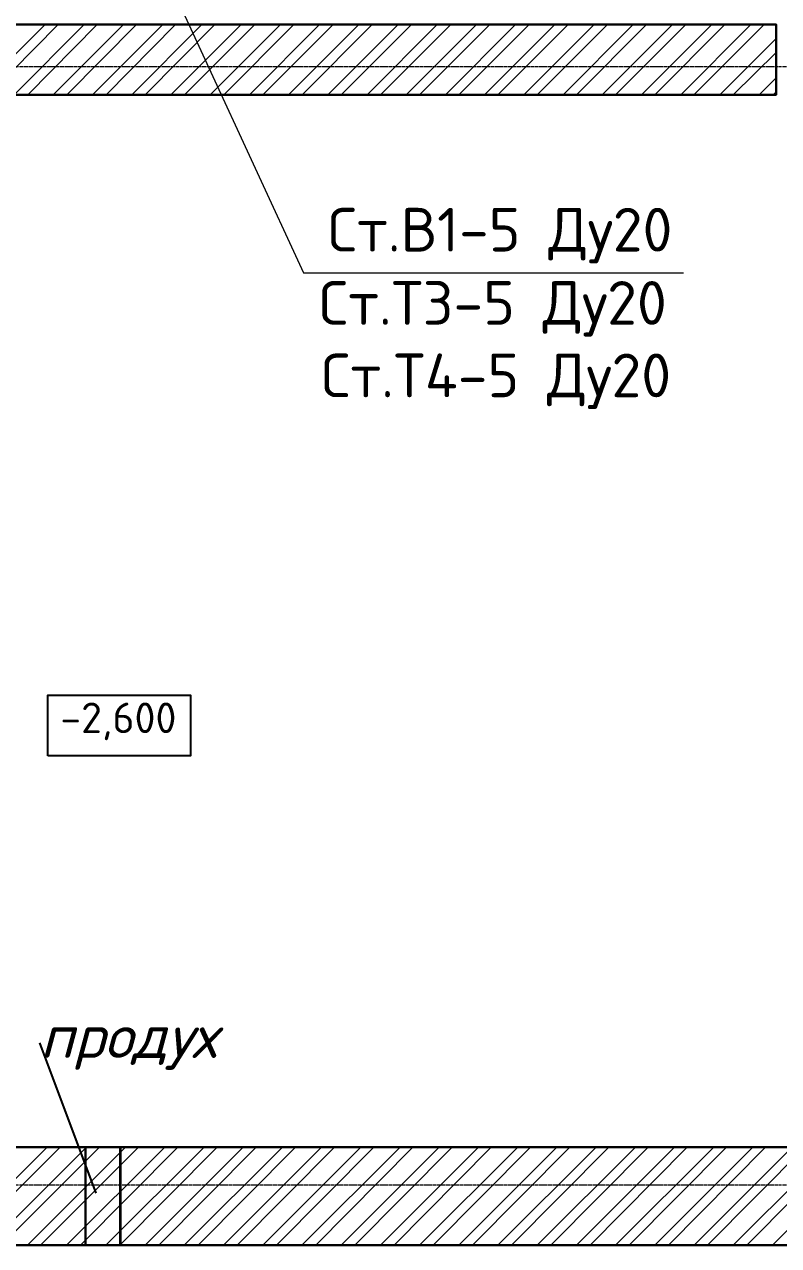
# Model space of a CAD drawing. Header units: millimetres. Extents: x -10178924 to 11692288, y -947381 to 58396.
# Drawn here: x 777327 to 781645, y -829089 to -822099 of the extents above; entities that cross this region are included whole.
import ezdxf

# ---------------------------------------------------------------- set-up
doc = ezdxf.new("R2010")
doc.units = ezdxf.units.MM
doc.linetypes.add('осевая', pattern=[50.8, 31.75, -6.35, 6.35, -6.35])
for name, color, linetype, true_color in [('PDF _Отметки', 7, 'Continuous', 0x7f9fff), ('PDF _Размеры осевые', 7, 'Continuous', 0x5d6970), ('PDF _штриховка', 7, 'Continuous', 0x95834a)]:
    doc.layers.add(name, color=color, linetype=linetype, true_color=true_color)
for name, color, linetype in [('PDF _перегородки нов.', 7, 'Continuous'), ('PDF _Стены внутр.1', 7, 'Continuous'), ('PDF _Стены.1', 7, 'Continuous'), ('Стены внутр.1', 7, 'Continuous')]:
    doc.layers.add(name, color=color, linetype=linetype)
for name, color, linetype, lineweight in [('PDF _Текст', 7, 'Continuous', 5), ('перегородки нов.', 112, 'Continuous', 30), ('Размеры осевые', 153, 'Continuous', 9), ('Стены.1', 7, 'Continuous', 25), ('Текст 0.09', 250, 'Continuous', 5), ('ШТРИХОВКА', 252, 'Continuous', 15)]:
    doc.layers.add(name, color=color, linetype=linetype, lineweight=lineweight)
doc.styles.add('PDF ISOCPEUR', font='isocpeur.ttf')
doc.styles.add('НТПИ_ТИ', font='isocpeui.ttf', dxfattribs={"height": 250})

# ---------------------------------------------------------------- blocks, each defined once
blk = doc.blocks.new('A$C5282721b')
at = {"layer": 'ШТРИХОВКА', "ltscale": 100, "true_color": 0x000000, "transparency": 33554687}
h = blk.add_hatch(dxfattribs=at)
h.set_pattern_fill('ANSI31', color=18, scale=50)
h.set_pattern_definition([(45, (-79853.19, 25128.16), (-112.2532, 112.2532), [])])
h.paths.add_polyline_path([(5440.998, -31868.119), (-7386.275, -31868.119), (-7386.275, -48296.478), (61378.75, -48296.478), (61378.75, -31842.839), (41035.118, -31842.839), (41035.118, -31656.036), (40796.248, -31656.036), (40796.248, -31842.839), (40629.962, -31842.839), (40629.962, -31942.839), (40605.14, -34348.621), (40629.93, -32405.355), (39128.581, -32429.908), (40629.962, -32402.839), (40629.675, -32155.326), (39132.149, -32179.816), (39135.64, -31968.17), (38886.085, -31968.17), (38879.867, -32433.975), (40623.548, -32405.459), (40553.111, -38427.181), (40243.01, -38425.516), (40241.748, -38827.97), (43340.219, -38835.027), (43340.219, -38442.147), (40953.116, -38429.329), (41029.994, -32402.839), (54378.974, -32402.839), (54378.974, -35923.465), (54778.974, -35923.465), (54778.974, -32402.839), (60818.75, -32402.839), (60818.75, -41309.464), (60472.291, -41309.464), (60472.291, -41709.464), (60818.75, -41709.464), (60818.75, -47736.478), (44025.201, -47736.478), (44013.125, -46167.929), (43613.137, -46171.008), (43625.189, -47736.478), (27189.462, -47736.478), (27189.462, -44565.139), (26789.462, -44565.139), (26789.462, -47736.478), (10401.743, -47736.478), (10394.408, -46134.647), (9994.404, -46134.678), (10001.739, -47736.478), (-6826.275, -47736.478), (-6826.275, -41729.869), (-6530.734, -41731.097), (-6529.072, -41331.1), (-6826.275, -41329.865), (-6826.275, -32428.119), (-762.705, -32428.119), (-770.891, -36004.088), (-370.903, -36005.35), (-362.703, -32428.119), (5640.998, -32428.119), (5640.998, -31868.119)])
h.paths.add_polyline_path([(3584.804, -41373.023), (3584.804, -41773.13), (9973.974, -41799.679), (9987.536, -44634.678), (10387.54, -44634.678), (10372.735, -41401.332)], flags=17)
h.paths.add_polyline_path([(2513.142, -41768.578), (2514.803, -41368.779), (-383.184, -41356.638), (-371.114, -37407.013), (-774.123, -37406.088), (-783.181, -41354.976), (-5508.242, -41335.314), (-5509.901, -41734.604)], flags=17)
h = blk.add_hatch(dxfattribs=at)
h.set_pattern_fill('ANSI31', color=18, scale=50)
h.set_pattern_definition([(45, (-81439.85, -10657.2), (-112.2532, 112.2532), [])])
h.paths.add_polyline_path([(43589.43, -43091.789), (43989.442, -43091.789), (43978.799, -41709.464), (59272.291, -41709.464), (59272.291, -41309.464), (54778.974, -41309.464), (54778.974, -37367.72), (54379.879, -37367.72), (54378.974, -41309.464), (43575.708, -41309.464)])
h.paths.add_polyline_path([(43998.193, -44162.264), (43598.195, -44162.406), (43603.498, -44917.161), (44003.486, -44916.003)])
at = {"layer": 'перегородки нов.', "color": 18, "ltscale": 100, "true_color": 0x000000, "transparency": 33554687}
for p, q in [((55318.75, -48296.478), (55318.75, -47736.478)), ((55518.75, -48296.478), (55518.75, -47736.478))]:
    blk.add_line(p, q, dxfattribs=at)
at = {"layer": 'Размеры осевые', "color": 251, "linetype": 'осевая', "ltscale": 0.5, "transparency": 33554687}
for p, q in [((-9750, -41550), (62308.109, -41550)), ((-9750, -47950), (62308.109, -47950))]:
    blk.add_line(p, q, dxfattribs=at)
at = {"layer": 'Стены внутр.1', "color": 18, "linetype": 'Continuous', "true_color": 0x000000, "transparency": 33554687}
blk.add_line((59272.291, -41309.464), (59272.291, -41709.464), dxfattribs=at)
blk.add_line((59272.291, -41309.464), (59272.291, -41709.464), dxfattribs=at)
at = {"layer": 'Стены внутр.1', "color": 18, "linetype": 'Continuous', "true_color": 0x000000, "transparency": 33554687, "flags": 128}
for points in [[(59272.291, -41309.464), (54778.974, -41309.464)], [(43978.799, -41709.464), (59272.291, -41709.464)]]:
    blk.add_lwpolyline(points, dxfattribs=at)
at = {"layer": 'Стены.1', "color": 18, "linetype": 'Continuous', "true_color": 0x000000, "transparency": 33554687, "flags": 128}
for points in [[(60818.75, -47736.478), (44025.201, -47736.478)], [(61378.75, -48296.478), (44025.201, -48296.478)]]:
    blk.add_lwpolyline(points, dxfattribs=at)
at = {"layer": 'Текст 0.09', "linetype": 'ByBlock', "lineweight": -2, "ltscale": 100, "transparency": 33554687}
blk.add_line((55056.197, -47137.146), (55056.557, -47137.146), dxfattribs=at)
blk.add_line((55056.197, -47137.146), (55056.557, -47137.146), dxfattribs=at)
blk.add_lwpolyline([(55378.676, -47999.418), (55056.197, -47137.146)], dxfattribs=at)
blk.add_lwpolyline([(55378.676, -47999.418), (55056.197, -47137.146)], dxfattribs=at)
at = {"layer": 'Текст 0.09', "ltscale": 100, "transparency": 33554687}
blk.add_solid([(55378.704, -47999.407), (55378.739, -47999.586), (55378.648, -47999.428)], dxfattribs=at)
blk.add_solid([(55378.704, -47999.407), (55378.739, -47999.586), (55378.648, -47999.428)], dxfattribs=at)
at = {"layer": 'Текст 0.09', "color": 7, "ltscale": 100, "transparency": 33554687, "insert": (55056.647, -46974.646), "char_height": 250, "attachment_point": 1, "style": 'НТПИ_ТИ'}
blk.add_mtext('продух', dxfattribs=at)
blk.add_mtext('продух', dxfattribs=at)

msp = doc.modelspace()

# ---------------------------------------------------------------- linework, layer by layer
at = {"layer": 'PDF _Отметки', "lineweight": 25}
msp.add_lwpolyline([(777460, -826286.4), (777460, -825939.3), (778277, -825939.3), (778277, -826286.4)], close=True, dxfattribs=at)
at = {"layer": 'PDF _перегородки нов.', "lineweight": 30}
for points in [[(777675.9, -829088.9), (777675.9, -828525.9)], [(777874.9, -829088.9), (777874.9, -828525.9)]]:
    msp.add_lwpolyline(points, dxfattribs=at)
at = {"layer": 'PDF _Размеры осевые', "lineweight": 9}
for points in [[(777328.8, -822340.9), (777345.7, -822340.9), (777349.9, -822340.9)], [(777354.2, -822340.9), (777371.1, -822340.9), (777375.3, -822340.9)], [(777379.6, -822340.9), (777396.5, -822340.9), (777400.7, -822340.9)], [(777405, -822340.9), (777421.9, -822340.9), (777426.1, -822340.9)], [(777430.4, -822340.9), (777447.3, -822340.9), (777451.5, -822340.9)], [(777455.8, -822340.9), (777472.7, -822340.9), (777476.9, -822340.9)], [(777481.2, -822340.9), (777498.1, -822340.9), (777502.3, -822340.9)], [(777506.6, -822340.9), (777523.5, -822340.9), (777527.7, -822340.9)], [(777532, -822340.9), (777548.9, -822340.9), (777553.1, -822340.9)], [(777557.4, -822340.9), (777574.3, -822340.9), (777578.5, -822340.9)], [(777582.8, -822340.9), (777599.7, -822340.9), (777603.9, -822340.9)], [(777608.2, -822340.9), (777625.1, -822340.9), (777629.3, -822340.9)], [(777633.6, -822340.9), (777650.5, -822340.9), (777654.7, -822340.9)], [(777659, -822340.9), (777675.9, -822340.9), (777680.1, -822340.9)], [(777684.4, -822340.9), (777701.3, -822340.9), (777705.5, -822340.9)], [(777709.8, -822340.9), (777726.7, -822340.9), (777730.9, -822340.9)], [(777735.2, -822340.9), (777752.1, -822340.9), (777756.3, -822340.9)], [(777760.6, -822340.9), (777777.5, -822340.9), (777781.7, -822340.9)], [(777786, -822340.9), (777802.9, -822340.9), (777807.1, -822340.9)], [(777811.4, -822340.9), (777828.3, -822340.9), (777832.5, -822340.9)], [(777836.8, -822340.9), (777853.7, -822340.9), (777857.9, -822340.9)], [(777862.2, -822340.9), (777879.1, -822340.9), (777883.3, -822340.9)], [(777887.6, -822340.9), (777904.5, -822340.9), (777908.7, -822340.9)], [(777913, -822340.9), (777929.9, -822340.9), (777934.1, -822340.9)], [(777938.4, -822340.9), (777955.3, -822340.9), (777959.5, -822340.9)], [(777963.8, -822340.9), (777980.7, -822340.9), (777984.9, -822340.9)], [(777989.2, -822340.9), (778006.1, -822340.9), (778010.3, -822340.9)], [(778014.6, -822340.9), (778031.5, -822340.9), (778035.7, -822340.9)], [(778040, -822340.9), (778056.9, -822340.9), (778061.1, -822340.9)], [(778065.4, -822340.9), (778082.3, -822340.9), (778086.5, -822340.9)], [(778090.8, -822340.9), (778107.7, -822340.9), (778111.9, -822340.9)], [(778116.2, -822340.9), (778133.1, -822340.9), (778137.3, -822340.9)], [(778141.6, -822340.9), (778158.5, -822340.9), (778162.7, -822340.9)], [(778167, -822340.9), (778183.9, -822340.9), (778188.1, -822340.9)], [(778192.4, -822340.9), (778209.3, -822340.9), (778213.5, -822340.9)], [(778217.8, -822340.9), (778234.7, -822340.9), (778238.9, -822340.9)], [(778243.2, -822340.9), (778260.1, -822340.9), (778264.3, -822340.9)], [(778268.6, -822340.9), (778285.5, -822340.9), (778289.7, -822340.9)], [(778294, -822340.9), (778310.9, -822340.9), (778315.1, -822340.9)], [(778319.4, -822340.9), (778336.3, -822340.9), (778340.5, -822340.9)], [(778344.8, -822340.9), (778361.7, -822340.9), (778366, -822340.9)], [(778370.2, -822340.9), (778387.1, -822340.9), (778391.3, -822340.9)], [(778395.6, -822340.9), (778412.5, -822340.9), (778416.7, -822340.9)], [(778421, -822340.9), (778437.9, -822340.9), (778442.1, -822340.9)], [(778446.4, -822340.9), (778463.3, -822340.9), (778467.5, -822340.9)], [(778471.8, -822340.9), (778488.7, -822340.9), (778493, -822340.9)], [(778497.2, -822340.9), (778514.1, -822340.9), (778518.3, -822340.9)], [(778522.6, -822340.9), (778539.5, -822340.9), (778543.7, -822340.9)], [(778548, -822340.9), (778564.9, -822340.9), (778569.1, -822340.9)], [(778573.4, -822340.9), (778590.3, -822340.9), (778594.6, -822340.9)], [(778598.8, -822340.9), (778615.7, -822340.9), (778620, -822340.9)], [(778624.2, -822340.9), (778641.1, -822340.9), (778645.3, -822340.9)], [(778649.6, -822340.9), (778666.5, -822340.9), (778670.7, -822340.9)], [(778675, -822340.9), (778691.9, -822340.9), (778696.1, -822340.9)], [(778700.4, -822340.9), (778717.3, -822340.9), (778721.6, -822340.9)], [(778725.8, -822340.9), (778742.7, -822340.9), (778747, -822340.9)], [(778751.2, -822340.9), (778768.1, -822340.9), (778772.3, -822340.9)], [(778776.6, -822340.9), (778793.5, -822340.9), (778797.8, -822340.9)], [(778802, -822340.9), (778818.9, -822340.9), (778823.2, -822340.9)], [(778827.4, -822340.9), (778844.3, -822340.9), (778848.6, -822340.9)], [(778852.8, -822340.9), (778869.7, -822340.9), (778874, -822340.9)], [(778878.2, -822340.9), (778895.1, -822340.9), (778899.3, -822340.9)], [(778903.6, -822340.9), (778920.5, -822340.9), (778924.8, -822340.9)], [(778929, -822340.9), (778945.9, -822340.9), (778950.2, -822340.9)], [(778954.4, -822340.9), (778971.3, -822340.9), (778975.6, -822340.9)], [(778979.8, -822340.9), (778996.7, -822340.9), (779001, -822340.9)], [(779005.2, -822340.9), (779022.1, -822340.9), (779026.4, -822340.9)], [(779030.6, -822340.9), (779047.5, -822340.9), (779051.8, -822340.9)], [(779056, -822340.9), (779072.9, -822340.9), (779077.2, -822340.9)], [(779081.4, -822340.9), (779098.3, -822340.9), (779102.6, -822340.9)], [(779106.8, -822340.9), (779123.7, -822340.9), (779128, -822340.9)], [(779132.2, -822340.9), (779149.1, -822340.9), (779153.4, -822340.9)], [(779157.6, -822340.9), (779174.5, -822340.9), (779178.8, -822340.9)], [(779183, -822340.9), (779199.9, -822340.9), (779204.2, -822340.9)], [(779208.4, -822340.9), (779225.3, -822340.9), (779229.6, -822340.9)], [(779233.8, -822340.9), (779250.7, -822340.9), (779255, -822340.9)], [(779259.2, -822340.9), (779276.1, -822340.9), (779280.4, -822340.9)], [(779284.6, -822340.9), (779301.5, -822340.9), (779305.8, -822340.9)], [(779310, -822340.9), (779326.9, -822340.9), (779331.2, -822340.9)], [(779335.4, -822340.9), (779352.3, -822340.9), (779356.6, -822340.9)], [(779360.8, -822340.9), (779377.7, -822340.9), (779382, -822340.9)], [(779386.2, -822340.9), (779403.1, -822340.9), (779407.4, -822340.9)], [(779411.6, -822340.9), (779428.5, -822340.9), (779432.8, -822340.9)], [(779437, -822340.9), (779453.9, -822340.9), (779458.2, -822340.9)], [(779462.4, -822340.9), (779479.3, -822340.9), (779483.6, -822340.9)], [(779487.8, -822340.9), (779504.7, -822340.9), (779509, -822340.9)], [(779513.2, -822340.9), (779530.1, -822340.9), (779534.4, -822340.9)], [(779538.6, -822340.9), (779555.5, -822340.9), (779559.8, -822340.9)], [(779564, -822340.9), (779580.9, -822340.9), (779585.2, -822340.9)], [(779589.4, -822340.9), (779606.3, -822340.9), (779610.6, -822340.9)], [(779614.8, -822340.9), (779631.7, -822340.9), (779636, -822340.9)], [(779640.2, -822340.9), (779657.1, -822340.9), (779661.4, -822340.9)], [(779665.6, -822340.9), (779682.5, -822340.9), (779686.8, -822340.9)], [(779691, -822340.9), (779707.9, -822340.9), (779712.2, -822340.9)], [(779716.4, -822340.9), (779733.3, -822340.9), (779737.6, -822340.9)], [(779741.8, -822340.9), (779758.7, -822340.9), (779763, -822340.9)], [(779767.2, -822340.9), (779784.1, -822340.9), (779788.4, -822340.9)], [(779792.6, -822340.9), (779809.5, -822340.9), (779813.8, -822340.9)], [(779818, -822340.9), (779834.9, -822340.9), (779839.2, -822340.9)], [(779843.4, -822340.9), (779860.3, -822340.9), (779864.6, -822340.9)], [(779868.8, -822340.9), (779885.7, -822340.9), (779890, -822340.9)], [(779894.2, -822340.9), (779911.1, -822340.9), (779915.4, -822340.9)], [(779919.6, -822340.9), (779936.5, -822340.9), (779940.8, -822340.9)], [(779945, -822340.9), (779961.9, -822340.9), (779966.2, -822340.9)], [(779970.4, -822340.9), (779987.3, -822340.9), (779991.6, -822340.9)], [(779995.8, -822340.9), (780012.7, -822340.9), (780017, -822340.9)], [(780021.2, -822340.9), (780038.1, -822340.9), (780042.4, -822340.9)], [(780046.6, -822340.9), (780063.5, -822340.9), (780067.8, -822340.9)], [(780072, -822340.9), (780088.9, -822340.9), (780093.2, -822340.9)], [(780097.4, -822340.9), (780114.3, -822340.9), (780118.6, -822340.9)], [(780122.8, -822340.9), (780139.7, -822340.9), (780144, -822340.9)], [(780148.2, -822340.9), (780165.1, -822340.9), (780169.4, -822340.9)], [(780173.6, -822340.9), (780190.5, -822340.9), (780194.8, -822340.9)], [(780199, -822340.9), (780215.9, -822340.9), (780220.2, -822340.9)], [(780224.4, -822340.9), (780241.3, -822340.9), (780245.6, -822340.9)], [(780249.8, -822340.9), (780266.7, -822340.9), (780271, -822340.9)], [(780275.2, -822340.9), (780292.1, -822340.9), (780296.4, -822340.9)], [(780300.6, -822340.9), (780317.5, -822340.9), (780321.8, -822340.9)], [(780326, -822340.9), (780342.9, -822340.9), (780347.2, -822340.9)], [(780351.4, -822340.9), (780368.3, -822340.9), (780372.6, -822340.9)], [(780376.8, -822340.9), (780393.7, -822340.9), (780398, -822340.9)], [(780402.2, -822340.9), (780419.1, -822340.9), (780423.4, -822340.9)], [(780427.6, -822340.9), (780444.5, -822340.9), (780448.8, -822340.9)], [(780453, -822340.9), (780469.9, -822340.9), (780474.2, -822340.9)], [(780478.4, -822340.9), (780495.3, -822340.9), (780499.6, -822340.9)], [(780503.8, -822340.9), (780520.7, -822340.9), (780525, -822340.9)], [(780529.2, -822340.9), (780546.1, -822340.9), (780550.4, -822340.9)], [(780554.6, -822340.9), (780571.5, -822340.9), (780575.8, -822340.9)], [(780580, -822340.9), (780596.9, -822340.9), (780601.2, -822340.9)], [(780605.4, -822340.9), (780622.3, -822340.9), (780626.6, -822340.9)], [(780630.8, -822340.9), (780647.7, -822340.9), (780652, -822340.9)], [(780656.2, -822340.9), (780673.1, -822340.9), (780677.4, -822340.9)], [(780681.6, -822340.9), (780698.5, -822340.9), (780702.8, -822340.9)], [(780707, -822340.9), (780723.9, -822340.9), (780728.2, -822340.9)], [(780732.4, -822340.9), (780749.3, -822340.9), (780753.6, -822340.9)], [(780757.8, -822340.9), (780774.7, -822340.9), (780779, -822340.9)], [(780783.2, -822340.9), (780800.1, -822340.9), (780804.4, -822340.9)], [(780808.6, -822340.9), (780825.5, -822340.9), (780829.8, -822340.9)], [(780834, -822340.9), (780850.9, -822340.9), (780855.2, -822340.9)], [(780859.4, -822340.9), (780876.3, -822340.9), (780880.6, -822340.9)], [(780884.8, -822340.9), (780901.7, -822340.9), (780906, -822340.9)], [(780910.2, -822340.9), (780927.1, -822340.9), (780931.4, -822340.9)], [(780935.6, -822340.9), (780952.5, -822340.9), (780956.8, -822340.9)], [(780961, -822340.9), (780977.9, -822340.9), (780982.2, -822340.9)], [(780986.4, -822340.9), (781003.3, -822340.9), (781007.6, -822340.9)], [(781011.8, -822340.9), (781028.7, -822340.9), (781033, -822340.9)], [(781037.2, -822340.9), (781054.1, -822340.9), (781058.4, -822340.9)], [(781062.6, -822340.9), (781079.5, -822340.9), (781083.8, -822340.9)], [(781088, -822340.9), (781104.9, -822340.9), (781109.2, -822340.9)], [(781113.4, -822340.9), (781130.3, -822340.9), (781134.6, -822340.9)], [(781138.8, -822340.9), (781155.7, -822340.9), (781160, -822340.9)], [(781164.2, -822340.9), (781181.1, -822340.9), (781185.4, -822340.9)], [(781189.6, -822340.9), (781206.5, -822340.9), (781210.8, -822340.9)], [(781215, -822340.9), (781231.9, -822340.9), (781236.2, -822340.9)], [(781240.4, -822340.9), (781257.3, -822340.9), (781261.6, -822340.9)], [(781265.8, -822340.9), (781282.7, -822340.9), (781287, -822340.9)], [(781291.2, -822340.9), (781308.1, -822340.9), (781312.4, -822340.9)], [(781316.6, -822340.9), (781333.5, -822340.9), (781337.8, -822340.9)], [(781342, -822340.9), (781358.9, -822340.9), (781363.2, -822340.9)], [(781367.4, -822340.9), (781384.3, -822340.9), (781388.6, -822340.9)], [(781392.8, -822340.9), (781409.7, -822340.9), (781414, -822340.9)], [(781418.2, -822340.9), (781435.1, -822340.9), (781439.4, -822340.9)], [(781443.6, -822340.9), (781460.5, -822340.9), (781464.8, -822340.9)], [(781469, -822340.9), (781485.9, -822340.9), (781490.2, -822340.9)], [(781494.4, -822340.9), (781511.3, -822340.9), (781515.6, -822340.9)], [(781519.8, -822340.9), (781536.7, -822340.9), (781541, -822340.9)], [(781545.2, -822340.9), (781562.1, -822340.9), (781566.4, -822340.9)], [(781570.6, -822340.9), (781587.5, -822340.9), (781591.8, -822340.9)], [(781596, -822340.9), (781612.9, -822340.9), (781617.2, -822340.9)], [(781621.4, -822340.9), (781638.3, -822340.9), (781642.6, -822340.9)], [(777328.8, -828741.8), (777345.7, -828741.8), (777349.9, -828741.8)], [(777354.2, -828741.8), (777371.1, -828741.8), (777375.3, -828741.8)], [(777379.6, -828741.8), (777396.5, -828741.8), (777400.7, -828741.8)], [(777405, -828741.8), (777421.9, -828741.8), (777426.1, -828741.8)], [(777430.4, -828741.8), (777447.3, -828741.8), (777451.5, -828741.8)], [(777455.8, -828741.8), (777472.7, -828741.8), (777476.9, -828741.8)], [(777481.2, -828741.8), (777498.1, -828741.8), (777502.3, -828741.8)], [(777506.6, -828741.8), (777523.5, -828741.8), (777527.7, -828741.8)], [(777532, -828741.8), (777548.9, -828741.8), (777553.1, -828741.8)], [(777557.4, -828741.8), (777574.3, -828741.8), (777578.5, -828741.8)], [(777582.8, -828741.8), (777599.7, -828741.8), (777603.9, -828741.8)], [(777608.2, -828741.8), (777625.1, -828741.8), (777629.3, -828741.8)], [(777633.6, -828741.8), (777650.5, -828741.8), (777654.7, -828741.8)], [(777659, -828741.8), (777675.9, -828741.8), (777680.1, -828741.8)], [(777684.4, -828741.8), (777701.3, -828741.8), (777705.5, -828741.8)], [(777709.8, -828741.8), (777726.7, -828741.8), (777730.9, -828741.8)], [(777735.2, -828741.8), (777752.1, -828741.8), (777756.3, -828741.8)], [(777760.6, -828741.8), (777777.5, -828741.8), (777781.7, -828741.8)], [(777786, -828741.8), (777802.9, -828741.8), (777807.1, -828741.8)], [(777811.4, -828741.8), (777828.3, -828741.8), (777832.5, -828741.8)], [(777836.8, -828741.8), (777853.7, -828741.8), (777857.9, -828741.8)], [(777862.2, -828741.8), (777879.1, -828741.8), (777883.3, -828741.8)], [(777887.6, -828741.8), (777904.5, -828741.8), (777908.7, -828741.8)], [(777913, -828741.8), (777929.9, -828741.8), (777934.1, -828741.8)], [(777938.4, -828741.8), (777955.3, -828741.8), (777959.5, -828741.8)], [(777963.8, -828741.8), (777980.7, -828741.8), (777984.9, -828741.8)], [(777989.2, -828741.8), (778006.1, -828741.8), (778010.3, -828741.8)], [(778014.6, -828741.8), (778031.5, -828741.8), (778035.7, -828741.8)], [(778040, -828741.8), (778056.9, -828741.8), (778061.1, -828741.8)], [(778065.4, -828741.8), (778082.3, -828741.8), (778086.5, -828741.8)], [(778090.8, -828741.8), (778107.7, -828741.8), (778111.9, -828741.8)], [(778116.2, -828741.8), (778133.1, -828741.8), (778137.3, -828741.8)], [(778141.6, -828741.8), (778158.5, -828741.8), (778162.7, -828741.8)], [(778167, -828741.8), (778183.9, -828741.8), (778188.1, -828741.8)], [(778192.4, -828741.8), (778209.3, -828741.8), (778213.5, -828741.8)], [(778217.8, -828741.8), (778234.7, -828741.8), (778238.9, -828741.8)], [(778243.2, -828741.8), (778260.1, -828741.8), (778264.3, -828741.8)], [(778268.6, -828741.8), (778285.5, -828741.8), (778289.7, -828741.8)], [(778294, -828741.8), (778310.9, -828741.8), (778315.1, -828741.8)], [(778319.4, -828741.8), (778336.3, -828741.8), (778340.5, -828741.8)], [(778344.8, -828741.8), (778361.7, -828741.8), (778366, -828741.8)], [(778370.2, -828741.8), (778387.1, -828741.8), (778391.3, -828741.8)], [(778395.6, -828741.8), (778412.5, -828741.8), (778416.7, -828741.8)], [(778421, -828741.8), (778437.9, -828741.8), (778442.1, -828741.8)], [(778446.4, -828741.8), (778463.3, -828741.8), (778467.5, -828741.8)], [(778471.8, -828741.8), (778488.7, -828741.8), (778493, -828741.8)], [(778497.2, -828741.8), (778514.1, -828741.8), (778518.3, -828741.8)], [(778522.6, -828741.8), (778539.5, -828741.8), (778543.7, -828741.8)], [(778548, -828741.8), (778564.9, -828741.8), (778569.1, -828741.8)], [(778573.4, -828741.8), (778590.3, -828741.8), (778594.6, -828741.8)], [(778598.8, -828741.8), (778615.7, -828741.8), (778620, -828741.8)], [(778624.2, -828741.8), (778641.1, -828741.8), (778645.3, -828741.8)], [(778649.6, -828741.8), (778666.5, -828741.8), (778670.7, -828741.8)], [(778675, -828741.8), (778691.9, -828741.8), (778696.1, -828741.8)], [(778700.4, -828741.8), (778717.3, -828741.8), (778721.6, -828741.8)], [(778725.8, -828741.8), (778742.7, -828741.8), (778747, -828741.8)], [(778751.2, -828741.8), (778768.1, -828741.8), (778772.3, -828741.8)], [(778776.6, -828741.8), (778793.5, -828741.8), (778797.8, -828741.8)], [(778802, -828741.8), (778818.9, -828741.8), (778823.2, -828741.8)], [(778827.4, -828741.8), (778844.3, -828741.8), (778848.6, -828741.8)], [(778852.8, -828741.8), (778869.7, -828741.8), (778874, -828741.8)], [(778878.2, -828741.8), (778895.1, -828741.8), (778899.3, -828741.8)], [(778903.6, -828741.8), (778920.5, -828741.8), (778924.8, -828741.8)], [(778929, -828741.8), (778945.9, -828741.8), (778950.2, -828741.8)], [(778954.4, -828741.8), (778971.3, -828741.8), (778975.6, -828741.8)], [(778979.8, -828741.8), (778996.7, -828741.8), (779001, -828741.8)], [(779005.2, -828741.8), (779022.1, -828741.8), (779026.4, -828741.8)], [(779030.6, -828741.8), (779047.5, -828741.8), (779051.8, -828741.8)], [(779056, -828741.8), (779072.9, -828741.8), (779077.2, -828741.8)], [(779081.4, -828741.8), (779098.3, -828741.8), (779102.6, -828741.8)], [(779106.8, -828741.8), (779123.7, -828741.8), (779128, -828741.8)], [(779132.2, -828741.8), (779149.1, -828741.8), (779153.4, -828741.8)], [(779157.6, -828741.8), (779174.5, -828741.8), (779178.8, -828741.8)], [(779183, -828741.8), (779199.9, -828741.8), (779204.2, -828741.8)], [(779208.4, -828741.8), (779225.3, -828741.8), (779229.6, -828741.8)], [(779233.8, -828741.8), (779250.7, -828741.8), (779255, -828741.8)], [(779259.2, -828741.8), (779276.1, -828741.8), (779280.4, -828741.8)], [(779284.6, -828741.8), (779301.5, -828741.8), (779305.8, -828741.8)], [(779310, -828741.8), (779326.9, -828741.8), (779331.2, -828741.8)], [(779335.4, -828741.8), (779352.3, -828741.8), (779356.6, -828741.8)], [(779360.8, -828741.8), (779377.7, -828741.8), (779382, -828741.8)], [(779386.2, -828741.8), (779403.1, -828741.8), (779407.4, -828741.8)], [(779411.6, -828741.8), (779428.5, -828741.8), (779432.8, -828741.8)], [(779437, -828741.8), (779453.9, -828741.8), (779458.2, -828741.8)], [(779462.4, -828741.8), (779479.3, -828741.8), (779483.6, -828741.8)], [(779487.8, -828741.8), (779504.7, -828741.8), (779509, -828741.8)], [(779513.2, -828741.8), (779530.1, -828741.8), (779534.4, -828741.8)], [(779538.6, -828741.8), (779555.5, -828741.8), (779559.8, -828741.8)], [(779564, -828741.8), (779580.9, -828741.8), (779585.2, -828741.8)], [(779589.4, -828741.8), (779606.3, -828741.8), (779610.6, -828741.8)], [(779614.8, -828741.8), (779631.7, -828741.8), (779636, -828741.8)], [(779640.2, -828741.8), (779657.1, -828741.8), (779661.4, -828741.8)], [(779665.6, -828741.8), (779682.5, -828741.8), (779686.8, -828741.8)], [(779691, -828741.8), (779707.9, -828741.8), (779712.2, -828741.8)], [(779716.4, -828741.8), (779733.3, -828741.8), (779737.6, -828741.8)], [(779741.8, -828741.8), (779758.7, -828741.8), (779763, -828741.8)], [(779767.2, -828741.8), (779784.1, -828741.8), (779788.4, -828741.8)], [(779792.6, -828741.8), (779809.5, -828741.8), (779813.8, -828741.8)], [(779818, -828741.8), (779834.9, -828741.8), (779839.2, -828741.8)], [(779843.4, -828741.8), (779860.3, -828741.8), (779864.6, -828741.8)], [(779868.8, -828741.8), (779885.7, -828741.8), (779890, -828741.8)], [(779894.2, -828741.8), (779911.1, -828741.8), (779915.4, -828741.8)], [(779919.6, -828741.8), (779936.5, -828741.8), (779940.8, -828741.8)], [(779945, -828741.8), (779961.9, -828741.8), (779966.2, -828741.8)], [(779970.4, -828741.8), (779987.3, -828741.8), (779991.6, -828741.8)], [(779995.8, -828741.8), (780012.7, -828741.8), (780017, -828741.8)], [(780021.2, -828741.8), (780038.1, -828741.8), (780042.4, -828741.8)], [(780046.6, -828741.8), (780063.5, -828741.8), (780067.8, -828741.8)], [(780072, -828741.8), (780088.9, -828741.8), (780093.2, -828741.8)], [(780097.4, -828741.8), (780114.3, -828741.8), (780118.6, -828741.8)], [(780122.8, -828741.8), (780139.7, -828741.8), (780144, -828741.8)], [(780148.2, -828741.8), (780165.1, -828741.8), (780169.4, -828741.8)], [(780173.6, -828741.8), (780190.5, -828741.8), (780194.8, -828741.8)], [(780199, -828741.8), (780215.9, -828741.8), (780220.2, -828741.8)], [(780224.4, -828741.8), (780241.3, -828741.8), (780245.6, -828741.8)], [(780249.8, -828741.8), (780266.7, -828741.8), (780271, -828741.8)], [(780275.2, -828741.8), (780292.1, -828741.8), (780296.4, -828741.8)], [(780300.6, -828741.8), (780317.5, -828741.8), (780321.8, -828741.8)], [(780326, -828741.8), (780342.9, -828741.8), (780347.2, -828741.8)], [(780351.4, -828741.8), (780368.3, -828741.8), (780372.6, -828741.8)], [(780376.8, -828741.8), (780393.7, -828741.8), (780398, -828741.8)], [(780402.2, -828741.8), (780419.1, -828741.8), (780423.4, -828741.8)], [(780427.6, -828741.8), (780444.5, -828741.8), (780448.8, -828741.8)], [(780453, -828741.8), (780469.9, -828741.8), (780474.2, -828741.8)], [(780478.4, -828741.8), (780495.3, -828741.8), (780499.6, -828741.8)], [(780503.8, -828741.8), (780520.7, -828741.8), (780525, -828741.8)], [(780529.2, -828741.8), (780546.1, -828741.8), (780550.4, -828741.8)], [(780554.6, -828741.8), (780571.5, -828741.8), (780575.8, -828741.8)], [(780580, -828741.8), (780596.9, -828741.8), (780601.2, -828741.8)], [(780605.4, -828741.8), (780622.3, -828741.8), (780626.6, -828741.8)], [(780630.8, -828741.8), (780647.7, -828741.8), (780652, -828741.8)], [(780656.2, -828741.8), (780673.1, -828741.8), (780677.4, -828741.8)], [(780681.6, -828741.8), (780698.5, -828741.8), (780702.8, -828741.8)], [(780707, -828741.8), (780723.9, -828741.8), (780728.2, -828741.8)], [(780732.4, -828741.8), (780749.3, -828741.8), (780753.6, -828741.8)], [(780757.8, -828741.8), (780774.7, -828741.8), (780779, -828741.8)], [(780783.2, -828741.8), (780800.1, -828741.8), (780804.4, -828741.8)], [(780808.6, -828741.8), (780825.5, -828741.8), (780829.8, -828741.8)], [(780834, -828741.8), (780850.9, -828741.8), (780855.2, -828741.8)], [(780859.4, -828741.8), (780876.3, -828741.8), (780880.6, -828741.8)], [(780884.8, -828741.8), (780901.7, -828741.8), (780906, -828741.8)], [(780910.2, -828741.8), (780927.1, -828741.8), (780931.4, -828741.8)], [(780935.6, -828741.8), (780952.5, -828741.8), (780956.8, -828741.8)], [(780961, -828741.8), (780977.9, -828741.8), (780982.2, -828741.8)], [(780986.4, -828741.8), (781003.3, -828741.8), (781007.6, -828741.8)], [(781011.8, -828741.8), (781028.7, -828741.8), (781033, -828741.8)], [(781037.2, -828741.8), (781054.1, -828741.8), (781058.4, -828741.8)], [(781062.6, -828741.8), (781079.5, -828741.8), (781083.8, -828741.8)], [(781088, -828741.8), (781104.9, -828741.8), (781109.2, -828741.8)], [(781113.4, -828741.8), (781130.3, -828741.8), (781134.6, -828741.8)], [(781138.8, -828741.8), (781155.7, -828741.8), (781160, -828741.8)], [(781164.2, -828741.8), (781181.1, -828741.8), (781185.4, -828741.8)], [(781189.6, -828741.8), (781206.5, -828741.8), (781210.8, -828741.8)], [(781215, -828741.8), (781231.9, -828741.8), (781236.2, -828741.8)], [(781240.4, -828741.8), (781257.3, -828741.8), (781261.6, -828741.8)], [(781265.8, -828741.8), (781282.7, -828741.8), (781287, -828741.8)], [(781291.2, -828741.8), (781308.1, -828741.8), (781312.4, -828741.8)], [(781316.6, -828741.8), (781333.5, -828741.8), (781337.8, -828741.8)], [(781342, -828741.8), (781358.9, -828741.8), (781363.2, -828741.8)], [(781367.4, -828741.8), (781384.3, -828741.8), (781388.6, -828741.8)], [(781392.8, -828741.8), (781409.7, -828741.8), (781414, -828741.8)], [(781418.2, -828741.8), (781435.1, -828741.8), (781439.4, -828741.8)], [(781443.6, -828741.8), (781460.5, -828741.8), (781464.8, -828741.8)], [(781469, -828741.8), (781485.9, -828741.8), (781490.2, -828741.8)], [(781494.4, -828741.8), (781511.3, -828741.8), (781515.6, -828741.8)], [(781519.8, -828741.8), (781536.7, -828741.8), (781541, -828741.8)], [(781545.2, -828741.8), (781562.1, -828741.8), (781566.4, -828741.8)], [(781570.6, -828741.8), (781587.5, -828741.8), (781591.8, -828741.8)], [(781596, -828741.8), (781612.9, -828741.8), (781617.2, -828741.8)], [(781621.4, -828741.8), (781638.3, -828741.8), (781642.6, -828741.8)]]:
    msp.add_lwpolyline(points, dxfattribs=at)
at = {"layer": 'PDF _Стены внутр.1', "lineweight": 25}
for points in [[(777134.2, -822099.6), (781629.9, -822099.6), (781629.9, -822501.8), (781629.9, -822099.6)], [(766334.7, -822501.8), (781629.2, -822501.8)]]:
    msp.add_lwpolyline(points, dxfattribs=at)
at = {"layer": 'PDF _Стены.1', "lineweight": 25}
for points in [[(783175, -828525.9), (766382, -828525.9)], [(783733.9, -829088.9), (766382, -829088.9)]]:
    msp.add_lwpolyline(points, dxfattribs=at)
at = {"layer": 'PDF _Текст'}
msp.add_lwpolyline([(778095, -821722.8), (778924.7, -823521.9), (779026.3, -823521.9), (781100.6, -823521.9)], dxfattribs=at)
at = {"layer": 'PDF _штриховка', "color": 251, "lineweight": 5, "true_color": 0x636466}
for points in [[(777121.3, -822501.8), (777519.3, -822099.6)], [(777345.7, -822501.8), (777743.6, -822099.6)], [(777570.1, -822501.8), (777968, -822099.6)], [(777794.4, -822501.8), (778192.4, -822099.6)], [(778018.8, -822501.8), (778416.7, -822099.6)], [(778243.2, -822501.8), (778645.3, -822099.6)], [(778467.6, -822501.8), (778869.7, -822099.6)], [(778691.9, -822501.8), (779094.1, -822099.6)], [(778916.3, -822501.8), (779318.4, -822099.6)], [(779140.7, -822501.8), (779542.8, -822099.6)], [(779365, -822501.8), (779767.2, -822099.6)], [(779589.4, -822501.8), (779991.5, -822099.6)], [(779813.8, -822501.8), (780215.9, -822099.6)], [(780038.1, -822501.8), (780440.3, -822099.6)], [(780262.5, -822501.8), (780664.6, -822099.6)], [(780486.9, -822501.8), (780889, -822099.6)], [(780711.2, -822501.8), (781113.4, -822099.6)], [(780935.6, -822501.8), (781337.8, -822099.6)], [(781160, -822501.8), (781562.1, -822099.6)], [(781384.3, -822501.8), (781629.9, -822260.5)], [(781612.9, -822501.8), (781629.9, -822484.8)], [(776968.9, -829088.9), (777532, -828525.9)], [(777193.3, -829088.9), (777756.3, -828525.9)], [(777417.7, -829088.9), (777980.7, -828525.9)], [(777646.3, -829088.9), (778205.1, -828525.9)], [(777870.6, -829088.9), (778429.4, -828525.9)], [(778095, -829088.9), (778653.8, -828525.9)], [(778319.4, -829088.9), (778878.2, -828525.9)], [(778543.7, -829088.9), (779102.5, -828525.9)], [(778768.1, -829088.9), (779326.9, -828525.9)], [(778992.5, -829088.9), (779551.3, -828525.9)], [(779216.9, -829088.9), (779775.6, -828525.9)], [(779441.2, -829088.9), (780000, -828525.9)], [(779665.6, -829088.9), (780224.4, -828525.9)], [(779890, -829088.9), (780448.7, -828525.9)], [(780114.3, -829088.9), (780673.1, -828525.9)], [(780338.7, -829088.9), (780897.5, -828525.9)], [(780563.1, -829088.9), (781121.8, -828525.9)], [(780787.4, -829088.9), (781346.2, -828525.9)], [(781011.8, -829088.9), (781570.6, -828525.9)], [(781236.2, -829088.9), (781795, -828525.9)], [(781460.5, -829088.9), (782019.3, -828525.9)]]:
    msp.add_lwpolyline(points, dxfattribs=at)

# ---------------------------------------------------------------- block references
msp.add_blockref('A$C5282721b', (722358.6, -780790.4))

# ---------------------------------------------------------------- texts
at = {"layer": 'PDF _Текст', "char_height": 249.994, "attachment_point": 4, "style": 'PDF ISOCPEUR'}
for s, insert in [('Ст.В1-5 Ду20', (779064.5, -823308.3)), ('Ст.Т3-5 Ду20', (779013.7, -823727.4)), ('Ст.Т4-5 Ду20', (779026.4, -824142.3))]:
    msp.add_mtext(s, dxfattribs=dict(at, insert=insert))
at = {"layer": 'PDF _Текст', "color": 161, "true_color": 0x7f9fff, "insert": (777532, -826088.6), "char_height": 175, "attachment_point": 4, "style": 'PDF ISOCPEUR'}
msp.add_mtext('-2,600', dxfattribs=at)

doc.saveas('drawing.dxf')
